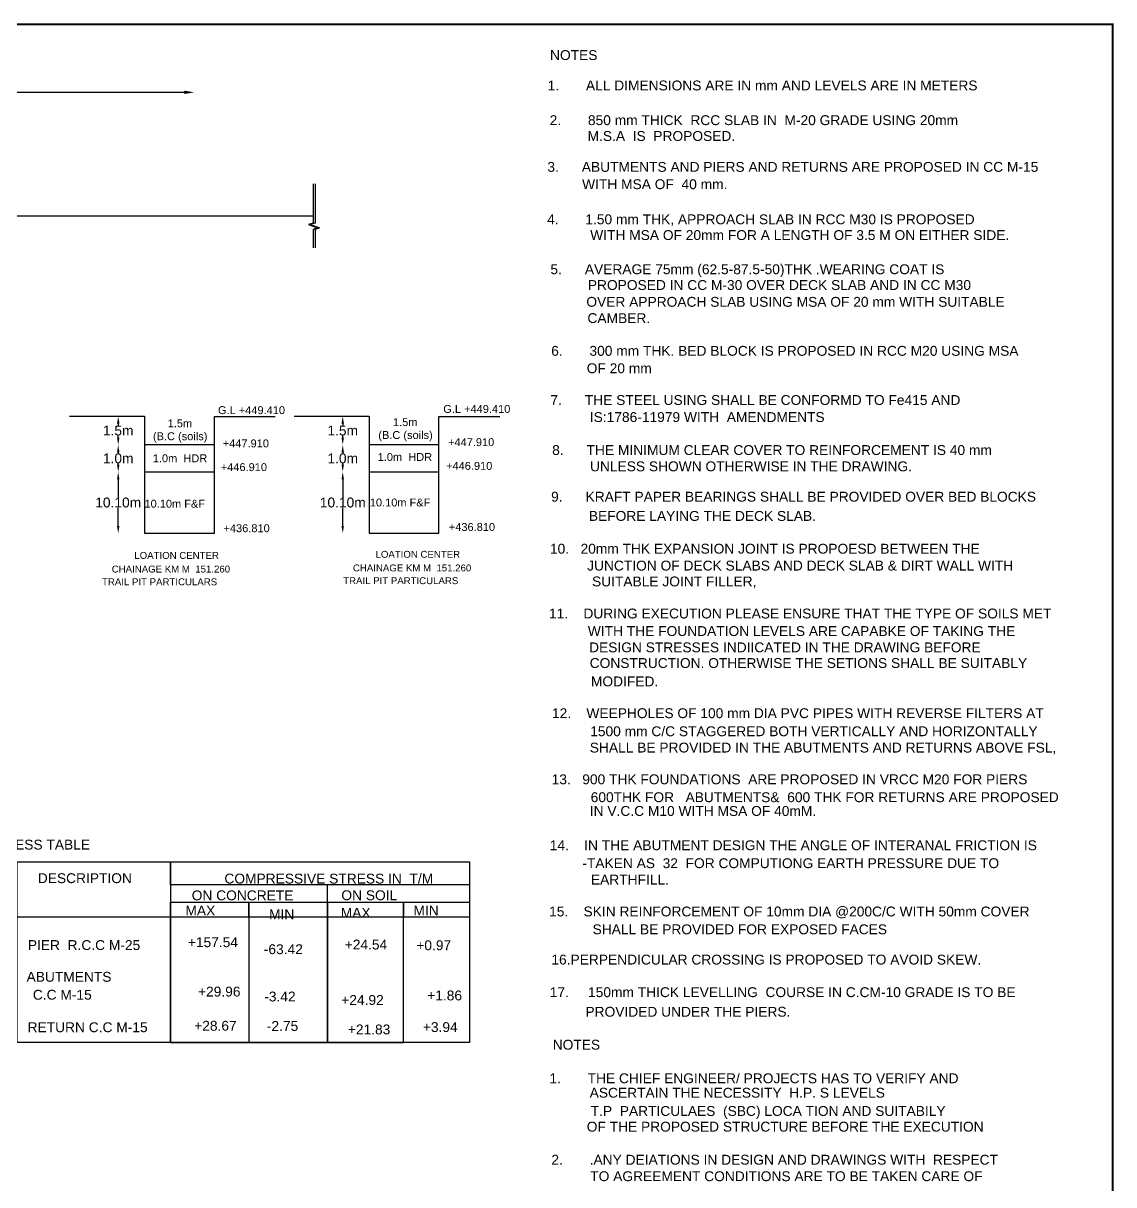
# Model space of a CAD drawing. Header units: inches. Extents: x 282006 to 329319, y -216205 to -186386.
# Drawn here: x 318251 to 329319, y -198170 to -186386 of the extents above; entities that cross this region are included whole.
import ezdxf

# ---------------------------------------------------------------- set-up
doc = ezdxf.new("R2010")
doc.units = ezdxf.units.IN
doc.header["$MEASUREMENT"] = 0
doc.styles.get("Standard").update_dxf_attribs({"font": 'arial.ttf'})
doc.dimstyles.new('ST100', dxfattribs={"dimtxt": 100, "dimasz": 75, "dimexe": 0, "dimexo": 300, "dimgap": 0.09, "dimtad": 0, "dimtih": 1, "dimtoh": 1, "dimdec": 0, "dimzin": 0, "dimdsep": 46, "dimtxsty": 'Standard', "dimcen": 0, "dimse1": 1, "dimse2": 1, "dimadec": 0, "dimazin": 0, "dimtfac": 1, "dimtdec": 0, "dimtofl": 0, "dimtmove": 0, "dimatfit": 3, "dimfxl": 2000, "dimtolj": 1, "dimtzin": 0, "dimarcsym": 0})

# ---------------------------------------------------------------- blocks, each defined once
blk = doc.blocks.new('*D11')
at = {"color": 0, "lineweight": -2, "transparency": 16777216}
for p, q in [((312622, -187087), (315289, -187087)), ((319886, -187087), (317219, -187087))]:
    blk.add_line(p, q, dxfattribs=at)
at = {"color": 0, "transparency": 16777216}
for points in [[(312622, -187070), (312622, -187104), (312522, -187087)], [(319886, -187070), (319886, -187104), (319986, -187087)]]:
    blk.add_solid(points, dxfattribs=at)
at = {"layer": 'Defpoints', "color": 0, "transparency": 16777216}
for p in [(312522, -187084), (319986, -187084), (319986, -187087)]:
    blk.add_point(p, dxfattribs=at)
at = {"color": 0, "transparency": 16777216, "insert": (316254, -187087), "char_height": 100, "attachment_point": 5}
blk.add_mtext('\\A1;15000 STRAIGHT APPROACH', dxfattribs=at)
blk = doc.blocks.new('*D45')
at = {"color": 0, "lineweight": -2, "transparency": 16777216}
for p, q in [((319215, -191013), (319215, -191198)), ((319215, -191486), (319215, -191301))]:
    blk.add_line(p, q, dxfattribs=at)
at = {"color": 0, "transparency": 16777216}
for points in [[(319203, -191013), (319228, -191013), (319215, -190938)], [(319203, -191486), (319228, -191486), (319215, -191561)]]:
    blk.add_solid(points, dxfattribs=at)
at = {"layer": 'Defpoints', "color": 0, "transparency": 16777216}
for p in [(319215, -190938), (319484, -190938), (319484, -191561)]:
    blk.add_point(p, dxfattribs=at)
at = {"color": 0, "transparency": 16777216, "insert": (319215, -191249), "char_height": 100, "attachment_point": 5}
blk.add_mtext('\\A1;10.10m', dxfattribs=at)
blk = doc.blocks.new('*D44')
at = {"color": 0, "lineweight": -2, "transparency": 16777216}
for p, q in [((319215, -190739), (319215, -190750)), ((319215, -190863), (319215, -190852))]:
    blk.add_line(p, q, dxfattribs=at)
at = {"color": 0, "transparency": 16777216}
for points in [[(319203, -190739), (319228, -190739), (319215, -190664)], [(319203, -190863), (319228, -190863), (319215, -190938)]]:
    blk.add_solid(points, dxfattribs=at)
at = {"layer": 'Defpoints', "color": 0, "transparency": 16777216}
for p in [(319215, -190664), (319215, -190664), (319215, -190938)]:
    blk.add_point(p, dxfattribs=at)
at = {"color": 0, "transparency": 16777216, "insert": (319215, -190801), "char_height": 100, "attachment_point": 5}
blk.add_mtext('\\A1;1.0m', dxfattribs=at)
blk = doc.blocks.new('*D46')
at = {"color": 0, "lineweight": -2, "transparency": 16777216}
for p, q in [((319215, -190448), (319215, -190468)), ((319215, -190589), (319215, -190570))]:
    blk.add_line(p, q, dxfattribs=at)
at = {"color": 0, "transparency": 16777216}
for points in [[(319203, -190448), (319228, -190448), (319215, -190373)], [(319203, -190589), (319228, -190589), (319215, -190664)]]:
    blk.add_solid(points, dxfattribs=at)
at = {"layer": 'Defpoints', "color": 0, "transparency": 16777216}
for p in [(319215, -190373), (319215, -190373), (319215, -190664)]:
    blk.add_point(p, dxfattribs=at)
at = {"color": 0, "transparency": 16777216, "insert": (319215, -190519), "char_height": 100, "attachment_point": 5}
blk.add_mtext('\\A1;1.5m', dxfattribs=at)
blk = doc.blocks.new('*D48')
at = {"color": 0, "lineweight": -2, "transparency": 16777216}
for p, q in [((321494, -191013), (321494, -191198)), ((321494, -191486), (321494, -191301))]:
    blk.add_line(p, q, dxfattribs=at)
at = {"color": 0, "transparency": 16777216}
for points in [[(321481, -191013), (321506, -191013), (321494, -190938)], [(321481, -191486), (321506, -191486), (321494, -191561)]]:
    blk.add_solid(points, dxfattribs=at)
at = {"layer": 'Defpoints', "color": 0, "transparency": 16777216}
for p in [(321494, -190938), (321762, -190938), (321762, -191561)]:
    blk.add_point(p, dxfattribs=at)
at = {"color": 0, "transparency": 16777216, "insert": (321494, -191249), "char_height": 100, "attachment_point": 5}
blk.add_mtext('\\A1;10.10m', dxfattribs=at)
blk = doc.blocks.new('*D47')
at = {"color": 0, "lineweight": -2, "transparency": 16777216}
for p, q in [((321494, -190739), (321494, -190750)), ((321494, -190863), (321494, -190852))]:
    blk.add_line(p, q, dxfattribs=at)
at = {"color": 0, "transparency": 16777216}
for points in [[(321481, -190739), (321506, -190739), (321494, -190664)], [(321481, -190863), (321506, -190863), (321494, -190938)]]:
    blk.add_solid(points, dxfattribs=at)
at = {"layer": 'Defpoints', "color": 0, "transparency": 16777216}
for p in [(321494, -190664), (321494, -190664), (321494, -190938)]:
    blk.add_point(p, dxfattribs=at)
at = {"color": 0, "transparency": 16777216, "insert": (321494, -190801), "char_height": 100, "attachment_point": 5}
blk.add_mtext('\\A1;1.0m', dxfattribs=at)
blk = doc.blocks.new('*D49')
at = {"color": 0, "lineweight": -2, "transparency": 16777216}
for p, q in [((321494, -190448), (321494, -190468)), ((321494, -190589), (321494, -190570))]:
    blk.add_line(p, q, dxfattribs=at)
at = {"color": 0, "transparency": 16777216}
for points in [[(321481, -190448), (321506, -190448), (321494, -190373)], [(321481, -190589), (321506, -190589), (321494, -190664)]]:
    blk.add_solid(points, dxfattribs=at)
at = {"layer": 'Defpoints', "color": 0, "transparency": 16777216}
for p in [(321494, -190373), (321494, -190373), (321494, -190664)]:
    blk.add_point(p, dxfattribs=at)
at = {"color": 0, "transparency": 16777216, "insert": (321494, -190519), "char_height": 100, "attachment_point": 5}
blk.add_mtext('\\A1;1.5m', dxfattribs=at)

msp = doc.modelspace()

# ---------------------------------------------------------------- linework, layer by layer
at = {"const_width": 20}
msp.add_lwpolyline([(282015.9, -186395.9), (329308.9, -186395.9), (329308.9, -216195.5), (282015.9, -216195.5)], close=True, dxfattribs=at)
for points in [[(321192.9, -188015.2), (321192.9, -188414.3), (321146.8, -188429.2), (321237.5, -188463.1), (321192.5, -188478.8), (321192.5, -188664.3)], [(321213.4, -188015.2), (321213.4, -188414.3), (321167.4, -188429.2), (321258.1, -188463.1), (321213.1, -188478.8), (321213.1, -188664.3)], [(287571.9, -188340.5), (321193.8, -188340.5)], [(318721.8, -190373.2), (319483.5, -190373.2), (319483.5, -191560.9), (320190.8, -191560.9), (320190.8, -190376.2), (320808.7, -190376.2)], [(321000.3, -190373.2), (321762, -190373.2), (321762, -191560.9), (322469.3, -191560.9), (322469.3, -190376.2), (323087.2, -190376.2)], [(319483.5, -190660.2), (320190.8, -190660.2)], [(321762, -190660.2), (322469.3, -190660.2)], [(319483.5, -190938), (320190.8, -190938)], [(321762, -190938), (322469.3, -190938)]]:
    msp.add_lwpolyline(points)
for points in [[(317823.5, -194892.8), (322781.1, -194892.8), (322781.1, -196727.6), (317823.5, -196727.6)], [(317823.5, -194892.8), (322781.1, -194892.8), (322781.1, -195455.4), (317823.5, -195455.4)], [(318188.9, -194892.8), (319745.7, -194892.8), (319745.7, -196727.6), (318188.9, -196727.6)], [(319745.7, -194892.8), (322781.1, -194892.8), (322781.1, -195128.3), (319745.7, -195128.3)], [(321338.4, -195128.3), (319745.7, -195128.3), (319745.7, -196727.6), (321338.4, -196727.6)], [(319745.7, -195303.2), (320542.1, -195303.2), (320542.1, -196727.6), (319745.7, -196727.6)], [(320542.1, -195303.2), (321338.4, -195303.2), (321338.4, -195455.4), (320542.1, -195455.4)], [(321338.4, -195303.2), (322109.7, -195303.2), (322109.7, -195455.4), (321338.4, -195455.4)], [(322109.7, -195303.2), (322781.1, -195303.2), (322781.1, -195455.4), (322109.7, -195455.4)], [(322109.7, -195455.4), (321338.4, -195455.4), (321338.4, -196727.6), (322109.7, -196727.6)]]:
    msp.add_lwpolyline(points, close=True)

# ---------------------------------------------------------------- texts
for s, height, p in [('   NOTES', 100, (323481.1, -186759)), ('    1.       ALL DIMENSIONS ARE IN mm AND LEVELS ARE IN METERS', 100, (323418.6, -187067.4)), ('   2.       850 mm THICK  RCC SLAB IN  M-20 GRADE USING 20mm', 100, (323477.6, -187419.4)), ('   M.S.A  IS  PROPOSED.', 100, (323862.2, -187579.9)), ('   3.      ABUTMENTS AND PIERS AND RETURNS ARE PROPOSED IN CC M-15', 100, (323454, -187893.5)), ('  WITH MSA OF  40 mm.', 100, (323845.7, -188069.2)), ('   4.       1.50 mm THK, APPROACH SLAB IN RCC M30 IS PROPOSED', 100, (323451.6, -188425.6)), ('  WITH MSA OF 20mm FOR A LENGTH OF 3.5 M ON EITHER SIDE.', 100, (323927.7, -188585.2)), ('   5.      AVERAGE 75mm (62.5-87.5-50)THK .WEARING COAT IS', 100, (323485.2, -188931.9)), ('   PROPOSED IN CC M-30 OVER DECK SLAB AND IN CC M30', 100, (323864.9, -189091.9)), ('  OVER APPROACH SLAB USING MSA OF 20 mm WITH SUITABLE', 100, (323888.4, -189262.6)), ('  CAMBER.', 100, (323899.8, -189427.7)), ('   6.       300 mm THK. BED BLOCK IS PROPOSED IN RCC M20 USING MSA ', 100, (323493, -189759.7)), ('    OF 20 mm', 100, (323815, -189936.2)), ('    7.      THE STEEL USING SHALL BE CONFORMD TO Fe415 AND', 100, (323446.3, -190258.7)), ('    G.L +449.410', 80, (320103.5, -190351.5)), ('    G.L +449.410', 80, (322390.2, -190339)), ('     1.5m', 80, (319561.9, -190485.8)), ('     1.5m', 80, (321848.6, -190473.3)), ('   IS:1786-11979 WITH  AMENDMENTS', 100, (323885, -190431.7)), ('   (B.C (soils)', 80, (319474.9, -190616.1)), ('   (B.C (soils)', 80, (321761.6, -190603.6)), ('   +447.910', 80, (320182.6, -190688.5)), ('   +447.910', 80, (322469.3, -190676)), ('   8.      THE MINIMUM CLEAR COVER TO REINFORCEMENT IS 40 mm', 100, (323502.9, -190766.2)), (' 1.0m  HDR', 80, (319534.8, -190839.8)), (' 1.0m  HDR', 80, (321817.4, -190826.3)), ('   +446.910', 80, (320162.8, -190929.4)), ('   +446.910', 80, (322449.6, -190916.9)), ('   UNLESS SHOWN OTHERWISE IN THE DRAWING.', 100, (323887, -190931.4)), ('     9.      KRAFT PAPER BEARINGS SHALL BE PROVIDED OVER BED BLOCKS', 100, (323414.6, -191239.5)), ('  10.10m F&F', 80, (319419.6, -191300.6)), ('  10.10m F&F', 80, (321706.3, -191288.1)), ('  BEFORE LAYING THE DECK SLAB.', 100, (323914.1, -191434.7)), ('   +436.810', 80, (320190.5, -191549.4)), ('   +436.810', 80, (322477.3, -191536.9)), ('   10.   20mm THK EXPANSION JOINT IS PROPOESD BETWEEN THE ', 100, (323480.2, -191767.2)), (' LOATION CENTER', 70, (319351.8, -191820.3)), (' LOATION CENTER', 70, (321799.4, -191809)), ('   JUNCTION OF DECK SLABS AND DECK SLAB & DIRT WALL WITH', 100, (323858.2, -191938.6)), ('    CHAINAGE KM M  151.260', 70, (319040.9, -191958.6)), ('    CHAINAGE KM M  151.260', 70, (321488.5, -191947.3)), ('   TRAIL PIT PARTICULARS', 70, (318969.4, -192088)), ('   TRAIL PIT PARTICULARS', 70, (321417, -192076.7)), ('  SUITABLE JOINT FILLER,', 100, (323945.9, -192099.4)), ('  11.    DURING EXECUTION PLEASE ENSURE THAT THE TYPE OF SOILS MET', 100, (323509.2, -192424.6)), ('  WITH THE FOUNDATION LEVELS ARE CAPABKE OF TAKING THE', 100, (323903.7, -192602.7)), ('   DESIGN STRESSES INDIICATED IN THE DRAWING BEFORE', 100, (323877.8, -192768)), ('   CONSTRUCTION. OTHERWISE THE SETIONS SHALL BE SUITABLY', 100, (323883.9, -192927.1)), ('   MODIFED.', 100, (323896.6, -193113.4)), ('  12.    WEEPHOLES OF 100 mm DIA PVC PIPES WITH REVERSE FILTERS AT', 100, (323539.8, -193436)), ('  1500 mm C/C STAGGERED BOTH VERTICALLY AND HORIZONTALLY', 100, (323927.6, -193619.5)), ('  SHALL BE PROVIDED IN THE ABUTMENTS AND RETURNS ABOVE FSL,', 100, (323923.3, -193784.8)), ('  13.   900 THK FOUNDATIONS  ARE PROPOSED IN VRCC M20 FOR PIERS', 100, (323536.5, -194106.8)), ('      600THK FOR   ABUTMENTS&  600 THK FOR RETURNS ARE PROPOSED ', 100, (323777.4, -194288.3)), ('       IN V.C.C M10 WITH MSA OF 40mM.', 100, (323729.6, -194427.8)), ('   STRESS TABLE', 100, (317772.8, -194769.4)), ('  14.    IN THE ABUTMENT DESIGN THE ANGLE OF INTERANAL FRICTION IS ', 100, (323517.3, -194775.6)), ('  -TAKEN AS  32  FOR COMPUTIONG EARTH PRESSURE DUE TO', 100, (323848.1, -194957.8)), ('   DESCRIPTION', 100, (318282.8, -195109.8)), ('   COMPRESSIVE STRESS IN  T/M', 100, (320176.4, -195114)), ('  EARTHFILL.', 100, (323935.1, -195124.3)), ('    ON CONCRETE', 100, (319806, -195284)), ('   ON SOIL', 100, (321363.7, -195283)), ('      MAX', 100, (319664.5, -195438.2)), ('      MIN', 100, (320513.4, -195476.8)), ('      MAX', 100, (321241.1, -195460.8)), ('      MIN ', 100, (321979, -195437.6)), ('   15.    SKIN REINFORCEMENT OF 10mm DIA @200C/C WITH 50mm COVER', 100, (323471.7, -195447.7)), ('   SHALL BE PROVIDED FOR EXPOSED FACES  ', 100, (323912.9, -195628.7)), ('   PIER  R.C.C M-25  ', 100, (318181.6, -195788.4)), (' +157.54', 100, (319883.2, -195759.4)), (' -63.42', 100, (320654.1, -195830.5)), ('   +24.54', 100, (321397.8, -195782.9)), (' +0.97', 100, (322201.7, -195790.3)), ('   16.PERPENDICULAR CROSSING IS PROPOSED TO AVOID SKEW.', 100, (323495.1, -195935.9)), ('   ABUTMENTS  ', 100, (318168.7, -196110.5)), ('      C.C M-15', 100, (318116.2, -196292.6)), (' +29.96', 100, (319986.1, -196260.5)), (' -3.42', 100, (320658.5, -196310.4)), (' +1.86', 100, (322312.5, -196299.6)), ('   17.     150mm THICK LEVELLING  COURSE IN C.CM-10 GRADE IS TO BE', 100, (323478.6, -196266.4)), ('   +24.92', 100, (321362.6, -196345.6)), ('   PROVIDED UNDER THE PIERS.', 100, (323840.5, -196465.1)), ('    RETURN C.C M-15         ', 100, (318140.2, -196622.2)), (' +28.67', 100, (319947.5, -196607.3)), (' -2.75', 100, (320684.9, -196609.3)), ('  +21.83', 100, (321468.2, -196644.5)), (' +3.94', 100, (322268.2, -196620.7)), ('    NOTES', 100, (323469.6, -196799.5)), ('  1.       THE CHIEF ENGINEER/ PROJECTS HAS TO VERIFY AND', 100, (323513.6, -197140.3)), ('   ASCERTAIN THE NECESSITY  H.P. S LEVELS', 100, (323883.4, -197286.6)), ('   T.P  PARTICULAES  (SBC) LOCA TION AND SUITABILY', 100, (323894.2, -197471.7)), ('     OF THE PROPOSED STRUCTURE BEFORE THE EXECUTION', 100, (323776.2, -197630.9)), (' 2.       .ANY DEIATIONS IN DESIGN AND DRAWINGS WITH  RESPECT  ', 100, (323572.7, -197966.3)), ('TO AGREEMENT CONDITIONS ARE TO BE TAKEN CARE OF ', 100, (324005.9, -198133.6))]:
    msp.add_text(s, height=height).set_placement(p)

# ---------------------------------------------------------------- dimensions: what is measured, and where the dimension line sits
dim = msp.add_linear_dim(base=(319986.3, -187086.9), p1=(312522, -187083.6), p2=(319986.3, -187083.6), text='15000 STRAIGHT APPROACH', dimstyle='ST100', override={"dimtxt": 100, "dimasz": 100})
dim.commit()
dim.dimension.update_dxf_attribs({"geometry": '*D11', "text_midpoint": (316254.2, -187086.9)})
for base, p1, p2, text, picture, middle in [((319215.3, -190373.2), (319215.3, -190664.2), (319215.3, -190373.2), '1.5m', '*D46', (319215.3, -190518.7)), ((321493.8, -190373.2), (321493.8, -190664.2), (321493.8, -190373.2), '1.5m', '*D49', (321493.8, -190518.7)), ((319215.3, -190664.2), (319215.3, -190938), (319215.3, -190664.2), '1.0m', '*D44', (319215.3, -190801.1)), ((321493.8, -190664.2), (321493.8, -190938), (321493.8, -190664.2), '1.0m', '*D47', (321493.8, -190801.1)), ((319215.3, -190938), (319483.5, -191560.9), (319483.5, -190938), '10.10m', '*D45', (319215.3, -191249.5)), ((321493.8, -190938), (321762, -191560.9), (321762, -190938), '10.10m', '*D48', (321493.8, -191249.5))]:
    dim = msp.add_linear_dim(base=base, p1=p1, p2=p2, angle=90, text=text, dimstyle='ST100')
    dim.commit()
    dim.dimension.update_dxf_attribs({"geometry": picture, "text_midpoint": middle})

doc.saveas('drawing.dxf')
